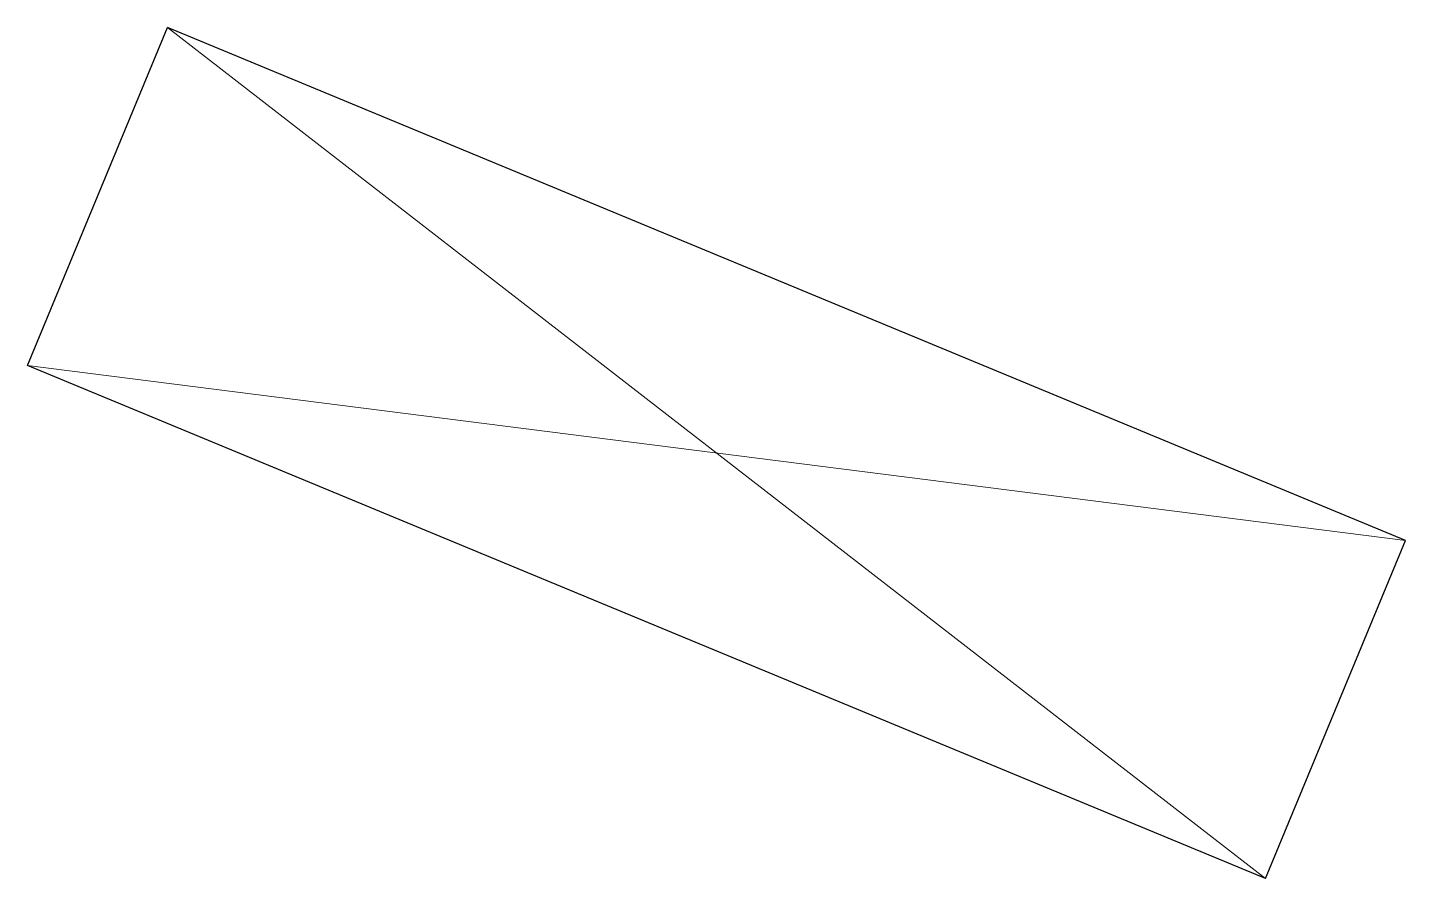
# Model space of a CAD drawing. Header units: inches. Extents: x 22832 to 50984, y 11340 to 27275.
# Drawn here: x 50978.17 to 50983.82, y 27271.42 to 27274.91 of the extents above.
import ezdxf

# ---------------------------------------------------------------- set-up
doc = ezdxf.new("R2010")
doc.units = ezdxf.units.IN
doc.header["$MEASUREMENT"] = 0
doc.layers.add('WALL FRAMING', color=7, linetype='Continuous', lineweight=30)

msp = doc.modelspace()

# ---------------------------------------------------------------- linework, layer by layer
at = {"layer": 'WALL FRAMING'}
for p, q in [((50978.1654, 27273.52794), (50978.73942, 27274.91376)), ((50983.82076, 27272.809), (50978.73942, 27274.91376)), ((50983.24674, 27271.42318), (50978.1654, 27273.52794)), ((50983.24674, 27271.42318), (50983.82076, 27272.809))]:
    msp.add_line(p, q, dxfattribs=at)
at = {"layer": 'WALL FRAMING', "lineweight": 9}
for p, q in [((50978.73942, 27274.91376), (50983.24674, 27271.42318)), ((50983.82076, 27272.809), (50978.1654, 27273.52794))]:
    msp.add_line(p, q, dxfattribs=at)

doc.saveas('drawing.dxf')
